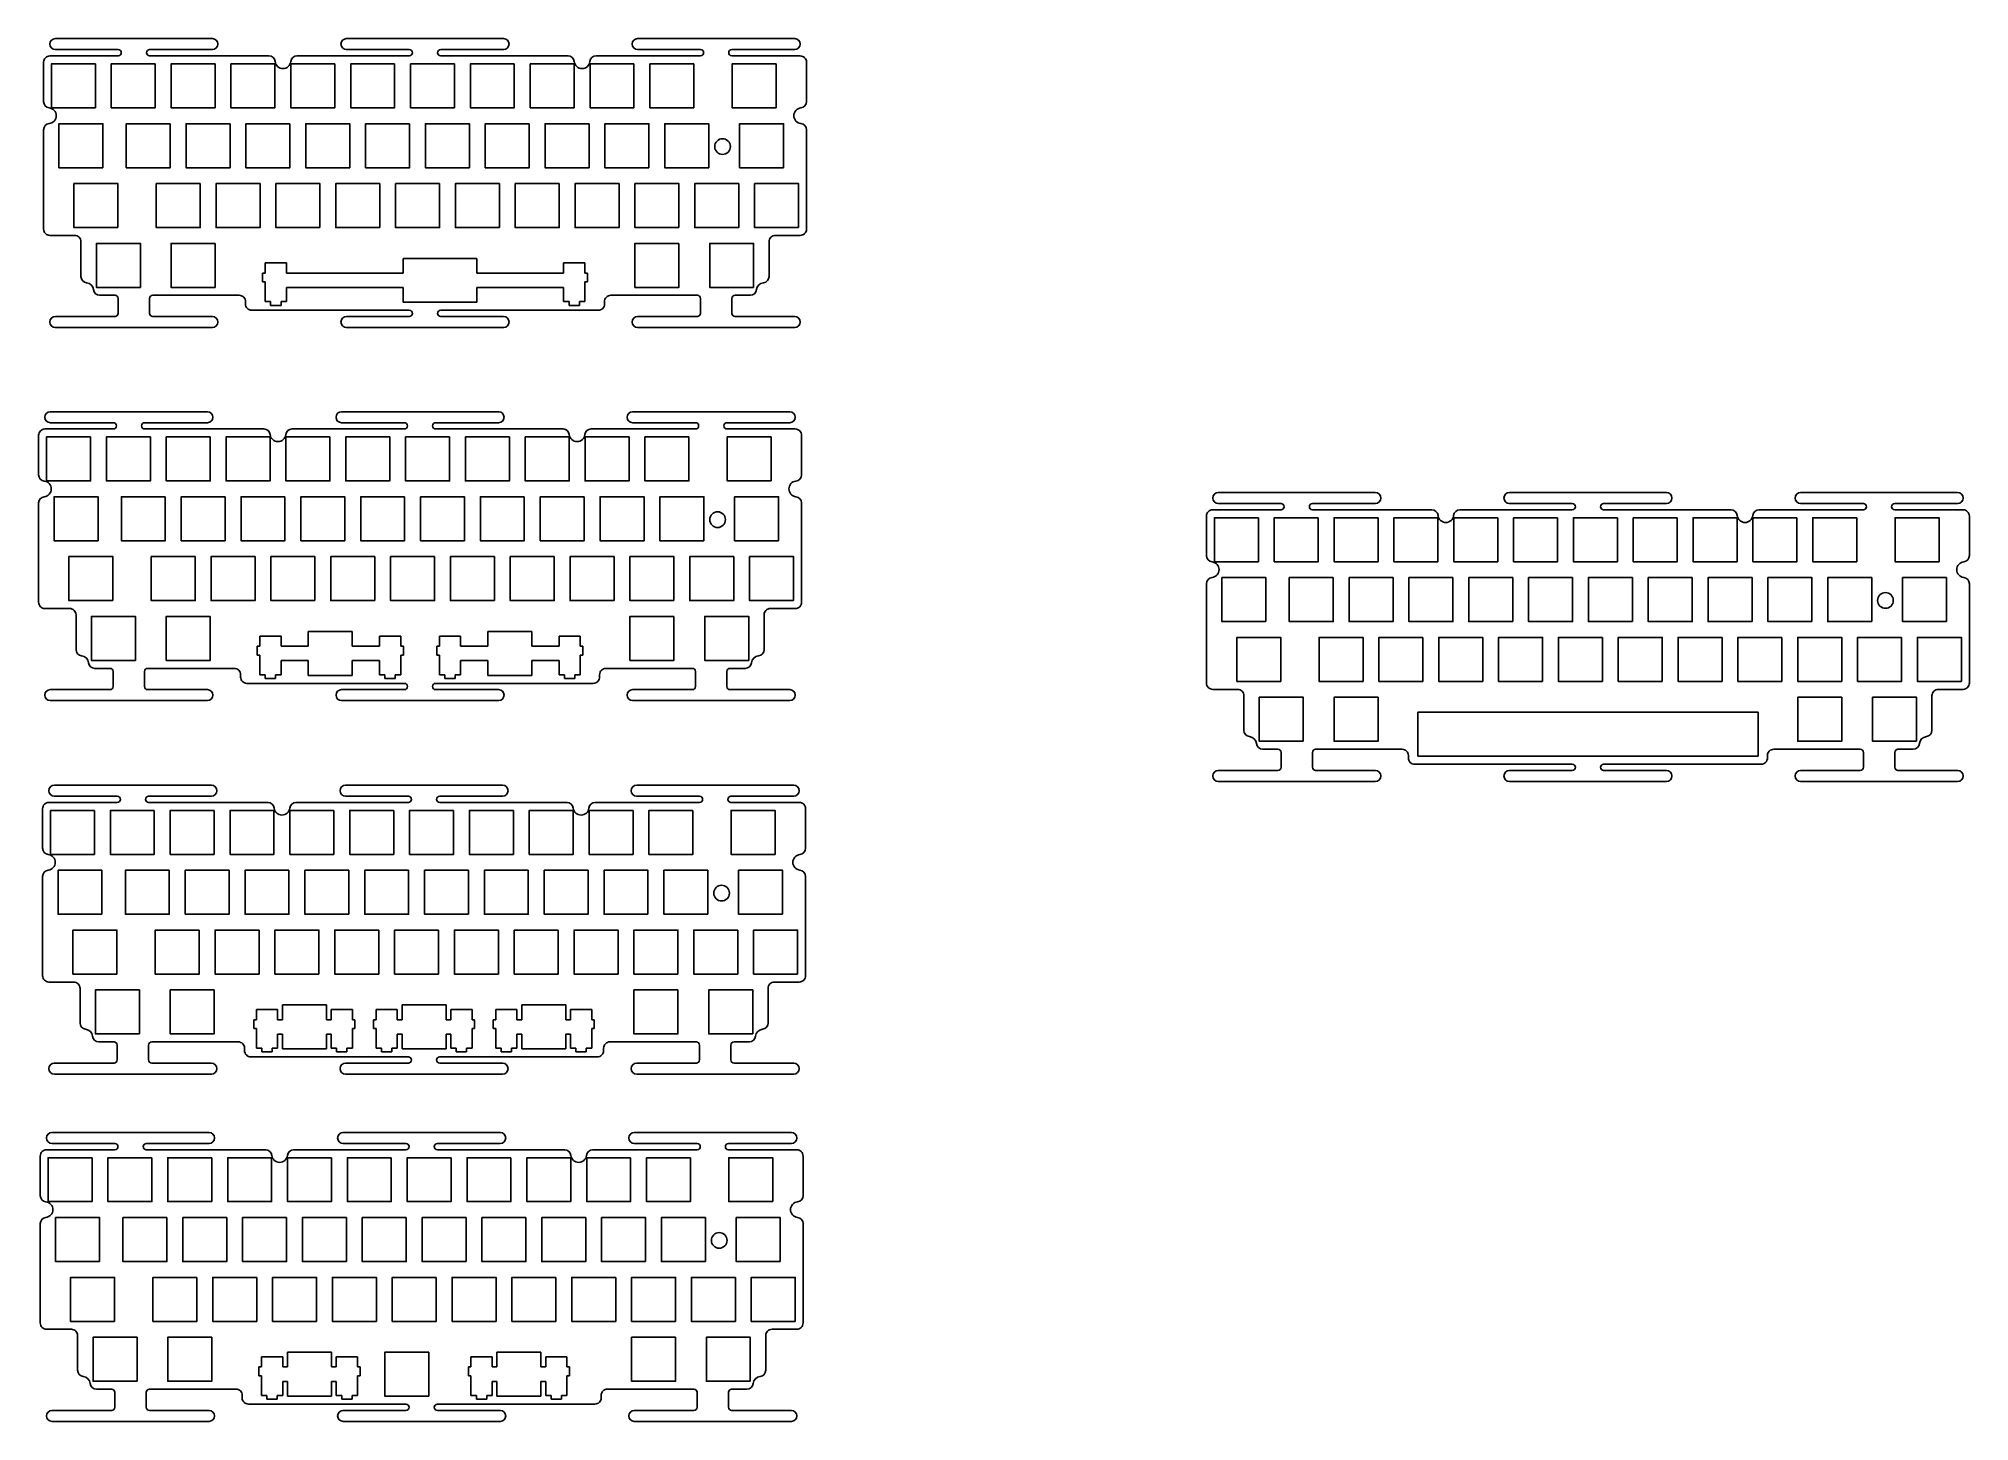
# Model space of a CAD drawing. Header units: millimetres. Extents: x -353 to 262, y -215 to 225.
import ezdxf

# ---------------------------------------------------------------- set-up
doc = ezdxf.new("R2010")
doc.units = ezdxf.units.MM
doc.header["$MEASUREMENT"] = 0

msp = doc.modelspace()

# ---------------------------------------------------------------- linework, layer by layer
at = {"color": 1}
for p, q in [((-274.17, 154), (-280.92, 154)), ((-280.92, 154), (-280.92, 150.77)), ((-274.17, 150.77), (-274.17, 154)), ((-237.05, 150.77), (-237.05, 155.47)), ((-213.52, 150.77), (-213.52, 155.47)), ((-179.17, 154), (-185.92, 154)), ((-185.92, 154), (-185.92, 150.77)), ((-179.17, 150.77), (-179.17, 154)), ((-280.92, 150.77), (-281.75, 150.77)), ((-281.75, 150.77), (-281.75, 147.97)), ((-281.75, 147.97), (-280.92, 147.97)), ((-280.92, 147.97), (-280.92, 141.7)), ((-237.05, 150.77), (-274.17, 150.77)), ((-185.92, 150.77), (-213.52, 150.77)), ((-178.35, 150.77), (-179.17, 150.77)), ((-179.17, 141.7), (-179.17, 147.97)), ((-179.17, 147.97), (-178.35, 147.97)), ((-178.35, 147.97), (-178.35, 150.77)), ((-280.92, 141.7), (-279.2, 141.7)), ((-279.2, 141.7), (-279.2, 140.5)), ((-275.9, 140.5), (-275.9, 141.7)), ((-275.9, 141.7), (-274.17, 141.7)), ((-274.17, 141.7), (-274.17, 146.17)), ((-274.17, 146.17), (-237.05, 146.17)), ((-237.05, 141.47), (-237.05, 146.17)), ((-213.52, 141.47), (-213.52, 146.17)), ((-213.52, 146.17), (-185.92, 146.17)), ((-185.92, 146.17), (-185.92, 141.7)), ((-185.92, 141.7), (-184.2, 141.7)), ((-184.2, 141.7), (-184.2, 140.5)), ((-180.9, 140.5), (-180.9, 141.7)), ((-180.9, 141.7), (-179.17, 141.7)), ((-279.2, 140.5), (-275.9, 140.5)), ((-184.2, 140.5), (-180.9, 140.5))]:
    msp.add_line(p, q, dxfattribs=at)
at = {"color": 1, "linetype": 'Continuous'}
for p, q in [((-237.05, 155.47), (-213.52, 155.47)), ((-237.05, 141.47), (-213.52, 141.47))]:
    msp.add_line(p, q, dxfattribs=at)
at = {"color": 2}
for p, q in [((-282.63, 32.01), (-283.45, 32.01)), ((-283.45, 32.01), (-283.45, 29.21)), ((-275.88, 35.24), (-282.63, 35.24)), ((-282.63, 35.24), (-282.63, 32.01)), ((-275.88, 32.01), (-275.88, 35.24)), ((-267.2, 32.01), (-275.88, 32.01)), ((-267.2, 36.71), (-253.2, 36.71)), ((-267.2, 36.71), (-267.2, 32.01)), ((-253.2, 32.01), (-253.2, 36.71)), ((-244.53, 32.01), (-253.2, 32.01)), ((-237.78, 35.24), (-244.53, 35.24)), ((-244.53, 35.24), (-244.53, 32.01)), ((-237.78, 32.01), (-237.78, 35.24)), ((-236.95, 32.01), (-237.78, 32.01)), ((-236.95, 29.21), (-236.95, 32.01)), ((-225.48, 32.01), (-226.3, 32.01)), ((-226.3, 32.01), (-226.3, 29.21)), ((-218.73, 35.24), (-225.48, 35.24)), ((-225.48, 35.24), (-225.48, 32.01)), ((-218.73, 32.01), (-218.73, 35.24)), ((-210.05, 32.01), (-218.73, 32.01)), ((-210.05, 36.71), (-196.05, 36.71)), ((-210.05, 36.71), (-210.05, 32.01)), ((-196.05, 32.01), (-196.05, 36.71)), ((-187.38, 32.01), (-196.05, 32.01)), ((-180.63, 35.24), (-187.38, 35.24)), ((-187.38, 35.24), (-187.38, 32.01)), ((-180.63, 32.01), (-180.63, 35.24)), ((-179.8, 32.01), (-180.63, 32.01)), ((-179.8, 29.21), (-179.8, 32.01)), ((-283.45, 29.21), (-282.63, 29.21)), ((-282.63, 29.21), (-282.63, 22.94)), ((-275.88, 22.94), (-275.88, 27.41)), ((-275.88, 27.41), (-267.2, 27.41)), ((-267.2, 27.41), (-267.2, 22.71)), ((-253.2, 22.71), (-253.2, 27.41)), ((-253.2, 27.41), (-244.53, 27.41)), ((-244.53, 27.41), (-244.53, 22.94)), ((-237.78, 22.94), (-237.78, 29.21)), ((-237.78, 29.21), (-236.95, 29.21)), ((-226.3, 29.21), (-225.48, 29.21)), ((-225.48, 29.21), (-225.48, 22.94)), ((-218.73, 22.94), (-218.73, 27.41)), ((-218.73, 27.41), (-210.05, 27.41)), ((-210.05, 27.41), (-210.05, 22.71)), ((-196.05, 22.71), (-196.05, 27.41)), ((-196.05, 27.41), (-187.38, 27.41)), ((-187.38, 27.41), (-187.38, 22.94)), ((-180.63, 22.94), (-180.63, 29.21)), ((-180.63, 29.21), (-179.8, 29.21)), ((-282.63, 22.94), (-280.9, 22.94)), ((-280.9, 22.94), (-280.9, 21.74)), ((-280.9, 21.74), (-277.6, 21.74)), ((-277.6, 21.74), (-277.6, 22.94)), ((-277.6, 22.94), (-275.88, 22.94)), ((-267.2, 22.71), (-253.2, 22.71)), ((-244.53, 22.94), (-242.8, 22.94)), ((-242.8, 22.94), (-242.8, 21.74)), ((-242.8, 21.74), (-239.5, 21.74)), ((-239.5, 21.74), (-239.5, 22.94)), ((-239.5, 22.94), (-237.78, 22.94)), ((-225.48, 22.94), (-223.75, 22.94)), ((-223.75, 22.94), (-223.75, 21.74)), ((-223.75, 21.74), (-220.45, 21.74)), ((-220.45, 21.74), (-220.45, 22.94)), ((-220.45, 22.94), (-218.73, 22.94)), ((-210.05, 22.71), (-196.05, 22.71)), ((-187.38, 22.94), (-185.65, 22.94)), ((-185.65, 22.94), (-185.65, 21.74)), ((-185.65, 21.74), (-182.35, 21.74)), ((-182.35, 21.74), (-182.35, 22.94)), ((-182.35, 22.94), (-180.63, 22.94))]:
    msp.add_line(p, q, dxfattribs=at)
at = {"linetype": 'Continuous'}
for p, q in [((86, 10.98), (194.39, 10.98)), ((86, 10.98), (86, -3.02)), ((194.39, 10.98), (194.39, -3.02)), ((86, -3.02), (194.39, -3.02))]:
    msp.add_line(p, q, dxfattribs=at)
at = {"color": 3}
for p, q in [((-276.98, -83.64), (-283.73, -83.64)), ((-283.73, -83.64), (-283.73, -86.87)), ((-276.98, -86.87), (-276.98, -83.64)), ((-261.46, -82.17), (-275.46, -82.17)), ((-275.46, -82.17), (-275.46, -86.87)), ((-261.46, -86.87), (-261.46, -82.17)), ((-253.18, -83.64), (-259.93, -83.64)), ((-259.93, -83.64), (-259.93, -86.87)), ((-253.18, -86.87), (-253.18, -83.64)), ((-238.88, -83.64), (-245.63, -83.64)), ((-245.63, -83.64), (-245.63, -86.87)), ((-238.88, -86.87), (-238.88, -83.64)), ((-223.36, -82.17), (-237.36, -82.17)), ((-237.36, -82.17), (-237.36, -86.87)), ((-223.36, -86.87), (-223.36, -82.17)), ((-215.08, -83.64), (-221.83, -83.64)), ((-221.83, -83.64), (-221.83, -86.87)), ((-215.08, -86.87), (-215.08, -83.64)), ((-200.78, -83.64), (-207.53, -83.64)), ((-207.53, -83.64), (-207.53, -86.87)), ((-200.78, -86.87), (-200.78, -83.64)), ((-185.26, -82.17), (-199.26, -82.17)), ((-199.26, -82.17), (-199.26, -86.87)), ((-185.26, -86.87), (-185.26, -82.17)), ((-176.98, -83.64), (-183.73, -83.64)), ((-183.73, -83.64), (-183.73, -86.87)), ((-176.98, -86.87), (-176.98, -83.64)), ((-283.73, -86.87), (-284.56, -86.87)), ((-284.56, -86.87), (-284.56, -89.67)), ((-284.56, -89.67), (-283.73, -89.67)), ((-283.73, -89.67), (-283.73, -95.94)), ((-275.46, -86.87), (-276.98, -86.87)), ((-276.98, -95.94), (-276.98, -91.47)), ((-276.98, -91.47), (-275.46, -91.47)), ((-275.46, -91.47), (-275.46, -96.17)), ((-259.93, -86.87), (-261.46, -86.87)), ((-261.46, -91.47), (-259.93, -91.47)), ((-261.46, -96.17), (-261.46, -91.47)), ((-259.93, -91.47), (-259.93, -95.94)), ((-252.36, -86.87), (-253.18, -86.87)), ((-253.18, -95.94), (-253.18, -89.67)), ((-253.18, -89.67), (-252.36, -89.67)), ((-252.36, -89.67), (-252.36, -86.87)), ((-245.63, -86.87), (-246.46, -86.87)), ((-246.46, -86.87), (-246.46, -89.67)), ((-246.46, -89.67), (-245.63, -89.67)), ((-245.63, -89.67), (-245.63, -95.94)), ((-237.36, -86.87), (-238.88, -86.87)), ((-238.88, -95.94), (-238.88, -91.47)), ((-238.88, -91.47), (-237.36, -91.47)), ((-237.36, -91.47), (-237.36, -96.17)), ((-221.83, -86.87), (-223.36, -86.87)), ((-223.36, -91.47), (-221.83, -91.47)), ((-223.36, -96.17), (-223.36, -91.47)), ((-221.83, -91.47), (-221.83, -95.94)), ((-214.26, -86.87), (-215.08, -86.87)), ((-215.08, -95.94), (-215.08, -89.67)), ((-215.08, -89.67), (-214.26, -89.67)), ((-214.26, -89.67), (-214.26, -86.87)), ((-207.53, -86.87), (-208.36, -86.87)), ((-208.36, -86.87), (-208.36, -89.67)), ((-208.36, -89.67), (-207.53, -89.67)), ((-207.53, -89.67), (-207.53, -95.94)), ((-199.26, -86.87), (-200.78, -86.87)), ((-200.78, -95.94), (-200.78, -91.47)), ((-200.78, -91.47), (-199.26, -91.47)), ((-199.26, -91.47), (-199.26, -96.17)), ((-183.73, -86.87), (-185.26, -86.87)), ((-185.26, -91.47), (-183.73, -91.47)), ((-185.26, -96.17), (-185.26, -91.47)), ((-183.73, -91.47), (-183.73, -95.94)), ((-176.16, -86.87), (-176.98, -86.87)), ((-176.98, -95.94), (-176.98, -89.67)), ((-176.98, -89.67), (-176.16, -89.67)), ((-176.16, -89.67), (-176.16, -86.87)), ((-283.73, -95.94), (-282.01, -95.94)), ((-282.01, -95.94), (-282.01, -97.14)), ((-282.01, -97.14), (-278.71, -97.14)), ((-278.71, -97.14), (-278.71, -95.94)), ((-278.71, -95.94), (-276.98, -95.94)), ((-275.46, -96.17), (-261.46, -96.17)), ((-259.93, -95.94), (-258.21, -95.94)), ((-258.21, -95.94), (-258.21, -97.14)), ((-258.21, -97.14), (-254.91, -97.14)), ((-254.91, -97.14), (-254.91, -95.94)), ((-254.91, -95.94), (-253.18, -95.94)), ((-245.63, -95.94), (-243.91, -95.94)), ((-243.91, -95.94), (-243.91, -97.14)), ((-243.91, -97.14), (-240.61, -97.14)), ((-240.61, -97.14), (-240.61, -95.94)), ((-240.61, -95.94), (-238.88, -95.94)), ((-237.36, -96.17), (-223.36, -96.17)), ((-221.83, -95.94), (-220.11, -95.94)), ((-220.11, -95.94), (-220.11, -97.14)), ((-220.11, -97.14), (-216.81, -97.14)), ((-216.81, -97.14), (-216.81, -95.94)), ((-216.81, -95.94), (-215.08, -95.94)), ((-207.53, -95.94), (-205.81, -95.94)), ((-205.81, -95.94), (-205.81, -97.14)), ((-205.81, -97.14), (-202.51, -97.14)), ((-202.51, -97.14), (-202.51, -95.94)), ((-202.51, -95.94), (-200.78, -95.94)), ((-199.26, -96.17), (-185.26, -96.17)), ((-183.73, -95.94), (-182.01, -95.94)), ((-182.01, -95.94), (-182.01, -97.14)), ((-182.01, -97.14), (-178.71, -97.14)), ((-178.71, -97.14), (-178.71, -95.94)), ((-178.71, -95.94), (-176.98, -95.94))]:
    msp.add_line(p, q, dxfattribs=at)
at = {"color": 5}
for p, q in [((-275.35, -194.17), (-282.1, -194.17)), ((-282.1, -194.17), (-282.1, -197.4)), ((-275.35, -197.4), (-275.35, -194.17)), ((-259.83, -192.7), (-273.83, -192.7)), ((-273.83, -192.7), (-273.83, -197.4)), ((-259.83, -197.4), (-259.83, -192.7)), ((-251.55, -194.17), (-258.3, -194.17)), ((-258.3, -194.17), (-258.3, -197.4)), ((-251.55, -197.4), (-251.55, -194.17)), ((-208.68, -194.17), (-215.43, -194.17)), ((-215.43, -194.17), (-215.43, -197.4)), ((-208.68, -197.4), (-208.68, -194.17)), ((-193.15, -192.7), (-207.15, -192.7)), ((-207.15, -192.7), (-207.15, -197.4)), ((-193.15, -197.4), (-193.15, -192.7)), ((-184.88, -194.17), (-191.63, -194.17)), ((-191.63, -194.17), (-191.63, -197.4)), ((-184.88, -197.4), (-184.88, -194.17)), ((-282.1, -197.4), (-282.93, -197.4)), ((-282.93, -197.4), (-282.93, -200.2)), ((-282.93, -200.2), (-282.1, -200.2)), ((-282.1, -200.2), (-282.1, -206.47)), ((-273.83, -197.4), (-275.35, -197.4)), ((-275.35, -206.47), (-275.35, -202)), ((-275.35, -202), (-273.83, -202)), ((-273.83, -202), (-273.83, -206.7)), ((-258.3, -197.4), (-259.83, -197.4)), ((-259.83, -202), (-258.3, -202)), ((-259.83, -206.7), (-259.83, -202)), ((-258.3, -202), (-258.3, -206.47)), ((-250.73, -197.4), (-251.55, -197.4)), ((-251.55, -206.47), (-251.55, -200.2)), ((-251.55, -200.2), (-250.73, -200.2)), ((-250.73, -200.2), (-250.73, -197.4)), ((-215.43, -197.4), (-216.25, -197.4)), ((-216.25, -197.4), (-216.25, -200.2)), ((-216.25, -200.2), (-215.43, -200.2)), ((-215.43, -200.2), (-215.43, -206.47)), ((-207.15, -197.4), (-208.68, -197.4)), ((-208.68, -206.47), (-208.68, -202)), ((-208.68, -202), (-207.15, -202)), ((-207.15, -202), (-207.15, -206.7)), ((-191.63, -197.4), (-193.15, -197.4)), ((-193.15, -202), (-191.63, -202)), ((-193.15, -206.7), (-193.15, -202)), ((-191.63, -202), (-191.63, -206.47)), ((-184.05, -197.4), (-184.88, -197.4)), ((-184.88, -206.47), (-184.88, -200.2)), ((-184.88, -200.2), (-184.05, -200.2)), ((-184.05, -200.2), (-184.05, -197.4)), ((-282.1, -206.47), (-280.38, -206.47)), ((-280.38, -206.47), (-280.38, -207.67)), ((-280.38, -207.67), (-277.08, -207.67)), ((-277.08, -207.67), (-277.08, -206.47)), ((-277.08, -206.47), (-275.35, -206.47)), ((-273.83, -206.7), (-259.83, -206.7)), ((-258.3, -206.47), (-256.58, -206.47)), ((-256.58, -206.47), (-256.58, -207.67)), ((-256.58, -207.67), (-253.28, -207.67)), ((-253.28, -207.67), (-253.28, -206.47)), ((-253.28, -206.47), (-251.55, -206.47)), ((-215.43, -206.47), (-213.7, -206.47)), ((-213.7, -206.47), (-213.7, -207.67)), ((-213.7, -207.67), (-210.41, -207.67)), ((-210.41, -207.67), (-210.41, -206.47)), ((-210.41, -206.47), (-208.68, -206.47)), ((-207.15, -206.7), (-193.15, -206.7)), ((-191.63, -206.47), (-189.9, -206.47)), ((-189.9, -206.47), (-189.9, -207.67)), ((-189.9, -207.67), (-186.6, -207.67)), ((-186.6, -207.67), (-186.6, -206.47)), ((-186.6, -206.47), (-184.88, -206.47))]:
    msp.add_line(p, q, dxfattribs=at)
for points in [[(-270.82, 219.91, 0.38358), (-272.8, 218.12, -0.899509), (-277.78, 218.12, 0.38358), (-279.77, 219.91), (-317.74, 219.91, -1), (-317.74, 221.91), (-297.74, 221.91, 1), (-297.74, 225.41), (-347.74, 225.41, 1), (-347.74, 221.91), (-327.74, 221.91, -1), (-327.74, 219.91), (-349.49, 219.91, 0.414214), (-351.49, 217.91), (-351.49, 205.33, 0.383568), (-349.7, 203.34, -0.899469), (-349.7, 198.37, 0.383568), (-351.49, 196.38), (-351.49, 164.76, 0.414214), (-349.49, 162.76), (-341.58, 162.76, -0.414214), (-339.58, 160.76), (-339.58, 149.71, 0.383568), (-337.8, 147.72, -0.353538), (-335.57, 145.5, 0.383568), (-333.58, 143.71), (-328.74, 143.71, -0.414214), (-327.74, 142.71), (-327.74, 137.94, -0.414214), (-328.74, 136.94), (-347.74, 136.94, 1), (-347.74, 133.44), (-297.74, 133.44, 1), (-297.74, 136.94), (-316.74, 136.94, -0.414214), (-317.74, 137.94), (-317.74, 142.71, -0.414214), (-316.74, 143.71), (-289.2, 143.71, -0.414214), (-287.2, 141.71), (-287.2, 140.94, 0.414214), (-285.2, 138.94), (-235.05, 138.94, -1), (-235.05, 136.94), (-255.05, 136.94, 1), (-255.05, 133.44), (-205.05, 133.44, 1), (-205.05, 136.94), (-225.05, 136.94, -1), (-225.05, 138.94), (-174.9, 138.94, 0.414214), (-172.9, 140.94), (-172.9, 141.71, -0.414214), (-170.9, 143.71), (-143.35, 143.71, -0.414214), (-142.35, 142.71), (-142.35, 137.94, -0.414214), (-143.35, 136.94), (-162.35, 136.94, 1), (-162.35, 133.44), (-112.35, 133.44, 1), (-112.35, 136.94), (-131.35, 136.94, -0.414214), (-132.35, 137.94), (-132.35, 142.71, -0.414214), (-131.35, 143.71), (-126.51, 143.71, 0.383568), (-124.52, 145.5, -0.353538), (-122.3, 147.72, 0.383568), (-120.51, 149.71), (-120.51, 160.76, -0.414214), (-118.51, 162.76), (-110.6, 162.76, 0.414214), (-108.6, 164.76), (-108.6, 196.38, 0.383568), (-110.39, 198.37, -0.899469), (-110.39, 203.34, 0.383568), (-108.6, 205.33), (-108.6, 217.91, 0.414214), (-110.6, 219.91), (-132.35, 219.91, -1), (-132.35, 221.91), (-112.35, 221.91, 1), (-112.35, 225.41), (-162.35, 225.41, 1), (-162.35, 221.91), (-142.35, 221.91, -1), (-142.35, 219.91), (-175.57, 219.91, 0.38358), (-177.55, 218.12, -0.899509), (-182.53, 218.12, 0.38358), (-184.52, 219.91), (-225.05, 219.91, -1), (-225.05, 221.91), (-205.05, 221.91, 1), (-205.05, 225.41), (-255.05, 225.41, 1), (-255.05, 221.91), (-235.05, 221.91, -1), (-235.05, 219.91)], [(-272.39, 101.15, 0.38358), (-274.38, 99.36, -0.899509), (-279.36, 99.36, 0.38358), (-281.34, 101.15), (-319.32, 101.15, -1), (-319.32, 103.15), (-299.32, 103.15, 1), (-299.32, 106.65), (-349.32, 106.65, 1), (-349.32, 103.15), (-329.32, 103.15, -1), (-329.32, 101.15), (-351.07, 101.15, 0.414214), (-353.07, 99.15), (-353.07, 86.57, 0.383568), (-351.28, 84.58, -0.899469), (-351.28, 79.61, 0.383568), (-353.07, 77.62), (-353.07, 46, 0.414214), (-351.07, 44), (-343.16, 44, -0.414214), (-341.16, 42), (-341.16, 30.95, 0.383568), (-339.37, 28.96, -0.353538), (-337.15, 26.74, 0.383568), (-335.16, 24.95), (-330.32, 24.95, -0.414214), (-329.32, 23.95), (-329.32, 19.19, -0.414214), (-330.32, 18.19), (-349.32, 18.19, 1), (-349.32, 14.69), (-299.32, 14.69, 1), (-299.32, 18.19), (-318.32, 18.19, -0.414214), (-319.32, 19.19), (-319.32, 23.95, -0.414214), (-318.32, 24.95), (-290.78, 24.95, -0.414214), (-288.78, 22.95), (-288.78, 22.19, 0.414214), (-286.78, 20.19), (-236.63, 20.19, -1), (-236.63, 18.19), (-256.63, 18.19, 1), (-256.63, 14.69), (-206.63, 14.69, 1), (-206.63, 18.19), (-226.63, 18.19, -1), (-226.63, 20.19), (-176.48, 20.19, 0.414214), (-174.48, 22.19), (-174.48, 22.95, -0.414214), (-172.48, 24.95), (-144.93, 24.95, -0.414214), (-143.93, 23.95), (-143.93, 19.19, -0.414214), (-144.93, 18.19), (-163.93, 18.19, 1), (-163.93, 14.69), (-113.93, 14.69, 1), (-113.93, 18.19), (-132.93, 18.19, -0.414214), (-133.93, 19.19), (-133.93, 23.95, -0.414214), (-132.93, 24.95), (-128.09, 24.95, 0.383568), (-126.1, 26.74, -0.353538), (-123.88, 28.96, 0.383568), (-122.09, 30.95), (-122.09, 42, -0.414214), (-120.09, 44), (-112.18, 44, 0.414214), (-110.18, 46), (-110.18, 77.62, 0.383568), (-111.97, 79.61, -0.899469), (-111.97, 84.58, 0.383568), (-110.18, 86.57), (-110.18, 99.15, 0.414214), (-112.18, 101.15), (-133.93, 101.15, -1), (-133.93, 103.15), (-113.93, 103.15, 1), (-113.93, 106.65), (-163.93, 106.65, 1), (-163.93, 103.15), (-143.93, 103.15, -1), (-143.93, 101.15), (-177.14, 101.15, 0.38358), (-179.13, 99.36, -0.899509), (-184.11, 99.36, 0.38358), (-186.09, 101.15), (-226.63, 101.15, -1), (-226.63, 103.15), (-206.63, 103.15, 1), (-206.63, 106.65), (-256.63, 106.65, 1), (-256.63, 103.15), (-236.63, 103.15, -1), (-236.63, 101.15)], [(99.43, 75.42, 0.38358), (97.44, 73.63, -0.899509), (92.47, 73.63, 0.38358), (90.48, 75.42), (52.5, 75.42, -1), (52.5, 77.42), (72.5, 77.42, 1), (72.5, 80.92), (22.5, 80.92, 1), (22.5, 77.42), (42.5, 77.42, -1), (42.5, 75.42), (20.75, 75.42, 0.414214), (18.75, 73.42), (18.75, 60.85, 0.383568), (20.54, 58.86, -0.899469), (20.54, 53.89, 0.383568), (18.75, 51.9), (18.75, 20.27, 0.414214), (20.75, 18.27), (28.66, 18.27, -0.414214), (30.66, 16.27), (30.66, 5.22, 0.383568), (32.45, 3.23, -0.353538), (34.67, 1.01, 0.383568), (36.66, -0.78), (41.5, -0.78, -0.414214), (42.5, -1.78), (42.5, -6.54, -0.414214), (41.5, -7.54), (22.5, -7.54, 1), (22.5, -11.04), (72.5, -11.04, 1), (72.5, -7.54), (53.5, -7.54, -0.414214), (52.5, -6.54), (52.5, -1.78, -0.414214), (53.5, -0.78), (81.05, -0.78, -0.414214), (83.05, -2.78), (83.05, -3.54, 0.414214), (85.05, -5.54), (135.2, -5.54, -1), (135.2, -7.54), (115.2, -7.54, 1), (115.2, -11.04), (165.2, -11.04, 1), (165.2, -7.54), (145.2, -7.54, -1), (145.2, -5.54), (195.35, -5.54, 0.414214), (197.35, -3.54), (197.35, -2.78, -0.414214), (199.35, -0.78), (226.89, -0.78, -0.414214), (227.89, -1.78), (227.89, -6.54, -0.414214), (226.89, -7.54), (207.89, -7.54, 1), (207.89, -11.04), (257.89, -11.04, 1), (257.89, -7.54), (238.89, -7.54, -0.414214), (237.89, -6.54), (237.89, -1.78, -0.414214), (238.89, -0.78), (243.73, -0.78, 0.383568), (245.72, 1.01, -0.353538), (247.94, 3.23, 0.383568), (249.73, 5.22), (249.73, 16.27, -0.414214), (251.73, 18.27), (259.64, 18.27, 0.414214), (261.64, 20.27), (261.64, 51.9, 0.383568), (259.85, 53.89, -0.899469), (259.85, 58.86, 0.383568), (261.64, 60.85), (261.64, 73.42, 0.414214), (259.64, 75.42), (237.89, 75.42, -1), (237.89, 77.42), (257.89, 77.42, 1), (257.89, 80.92), (207.89, 80.92, 1), (207.89, 77.42), (227.89, 77.42, -1), (227.89, 75.42), (194.68, 75.42, 0.38358), (192.69, 73.63, -0.899509), (187.72, 73.63, 0.38358), (185.73, 75.42), (145.2, 75.42, -1), (145.2, 77.42), (165.2, 77.42, 1), (165.2, 80.92), (115.2, 80.92, 1), (115.2, 77.42), (135.2, 77.42, -1), (135.2, 75.42)], [(-271.13, -17.73, 0.38358), (-273.11, -19.52, -0.899509), (-278.09, -19.52, 0.38358), (-280.08, -17.73), (-318.05, -17.73, -1), (-318.05, -15.73), (-298.05, -15.73, 1), (-298.05, -12.23), (-348.05, -12.23, 1), (-348.05, -15.73), (-328.05, -15.73, -1), (-328.05, -17.73), (-349.8, -17.73, 0.414214), (-351.8, -19.73), (-351.8, -32.31, 0.383568), (-350.01, -34.29, -0.899469), (-350.01, -39.27, 0.383568), (-351.8, -41.25), (-351.8, -72.88, 0.414214), (-349.8, -74.88), (-341.89, -74.88, -0.414214), (-339.89, -76.88), (-339.89, -87.93, 0.383568), (-338.11, -89.92, -0.353538), (-335.88, -92.14, 0.383568), (-333.89, -93.93), (-329.05, -93.93, -0.414214), (-328.05, -94.93), (-328.05, -99.69, -0.414214), (-329.05, -100.69), (-348.05, -100.69, 1), (-348.05, -104.19), (-298.05, -104.19, 1), (-298.05, -100.69), (-317.05, -100.69, -0.414214), (-318.05, -99.69), (-318.05, -94.93, -0.414214), (-317.05, -93.93), (-289.51, -93.93, -0.414214), (-287.51, -95.93), (-287.51, -96.69, 0.414214), (-285.51, -98.69), (-235.36, -98.69, -1), (-235.36, -100.69), (-255.36, -100.69, 1), (-255.36, -104.19), (-205.36, -104.19, 1), (-205.36, -100.69), (-225.36, -100.69, -1), (-225.36, -98.69), (-175.21, -98.69, 0.414214), (-173.21, -96.69), (-173.21, -95.93, -0.414214), (-171.21, -93.93), (-143.66, -93.93, -0.414214), (-142.66, -94.93), (-142.66, -99.69, -0.414214), (-143.66, -100.69), (-162.66, -100.69, 1), (-162.66, -104.19), (-112.66, -104.19, 1), (-112.66, -100.69), (-131.66, -100.69, -0.414214), (-132.66, -99.69), (-132.66, -94.93, -0.414214), (-131.66, -93.93), (-126.82, -93.93, 0.383568), (-124.83, -92.14, -0.353538), (-122.61, -89.92, 0.383568), (-120.82, -87.93), (-120.82, -76.88, -0.414214), (-118.82, -74.88), (-110.91, -74.88, 0.414214), (-108.91, -72.88), (-108.91, -41.25, 0.383568), (-110.7, -39.27, -0.899469), (-110.7, -34.29, 0.383568), (-108.91, -32.31), (-108.91, -19.73, 0.414214), (-110.91, -17.73), (-132.66, -17.73, -1), (-132.66, -15.73), (-112.66, -15.73, 1), (-112.66, -12.23), (-162.66, -12.23, 1), (-162.66, -15.73), (-142.66, -15.73, -1), (-142.66, -17.73), (-175.88, -17.73, 0.38358), (-177.86, -19.52, -0.899509), (-182.84, -19.52, 0.38358), (-184.83, -17.73), (-225.36, -17.73, -1), (-225.36, -15.73), (-205.36, -15.73, 1), (-205.36, -12.23), (-255.36, -12.23, 1), (-255.36, -15.73), (-235.36, -15.73, -1), (-235.36, -17.73)], [(-271.88, -128.26, 0.38358), (-273.87, -130.05, -0.899509), (-278.84, -130.05, 0.38358), (-280.83, -128.26), (-318.8, -128.26, -1), (-318.8, -126.26), (-298.8, -126.26, 1), (-298.8, -122.76), (-348.8, -122.76, 1), (-348.8, -126.26), (-328.8, -126.26, -1), (-328.8, -128.26), (-350.55, -128.26, 0.414214), (-352.55, -130.26), (-352.55, -142.84, 0.383568), (-350.76, -144.83, -0.899469), (-350.76, -149.8, 0.383568), (-352.55, -151.79), (-352.55, -183.41, 0.414214), (-350.55, -185.41), (-342.65, -185.41, -0.414214), (-340.65, -187.41), (-340.65, -198.46, 0.383568), (-338.86, -200.45, -0.353538), (-336.64, -202.68, 0.383568), (-334.65, -204.46), (-329.8, -204.46, -0.414214), (-328.8, -205.46), (-328.8, -210.23, -0.414214), (-329.8, -211.23), (-348.8, -211.23, 1), (-348.8, -214.73), (-298.8, -214.73, 1), (-298.8, -211.23), (-317.8, -211.23, -0.414214), (-318.8, -210.23), (-318.8, -205.46, -0.414214), (-317.8, -204.46), (-290.26, -204.46, -0.414214), (-288.26, -206.46), (-288.26, -207.23, 0.414214), (-286.26, -209.23), (-236.11, -209.23, -1), (-236.11, -211.23), (-256.11, -211.23, 1), (-256.11, -214.73), (-206.11, -214.73, 1), (-206.11, -211.23), (-226.11, -211.23, -1), (-226.11, -209.23), (-175.96, -209.23, 0.414214), (-173.96, -207.23), (-173.96, -206.46, -0.414214), (-171.96, -204.46), (-144.42, -204.46, -0.414214), (-143.42, -205.46), (-143.42, -210.23, -0.414214), (-144.42, -211.23), (-163.42, -211.23, 1), (-163.42, -214.73), (-113.42, -214.73, 1), (-113.42, -211.23), (-132.42, -211.23, -0.414214), (-133.42, -210.23), (-133.42, -205.46, -0.414214), (-132.42, -204.46), (-127.57, -204.46, 0.383568), (-125.58, -202.68, -0.353538), (-123.36, -200.45, 0.383568), (-121.57, -198.46), (-121.57, -187.41, -0.414214), (-119.57, -185.41), (-111.67, -185.41, 0.414214), (-109.67, -183.41), (-109.67, -151.79, 0.383568), (-111.45, -149.8, -0.899469), (-111.45, -144.83, 0.383568), (-109.67, -142.84), (-109.67, -130.26, 0.414214), (-111.67, -128.26), (-133.42, -128.26, -1), (-133.42, -126.26), (-113.42, -126.26, 1), (-113.42, -122.76), (-163.42, -122.76, 1), (-163.42, -126.26), (-143.42, -126.26, -1), (-143.42, -128.26), (-176.63, -128.26, 0.38358), (-178.62, -130.05, -0.899509), (-183.59, -130.05, 0.38358), (-185.58, -128.26), (-226.11, -128.26, -1), (-226.11, -126.26), (-206.11, -126.26, 1), (-206.11, -122.76), (-256.11, -122.76, 1), (-256.11, -126.26), (-236.11, -126.26, -1), (-236.11, -128.26)]]:
    msp.add_lwpolyline(points, format="xyb", close=True)
for points in [[(-334.97, 217.38), (-334.97, 203.38), (-348.97, 203.38), (-348.97, 217.38)], [(-315.92, 217.38), (-315.92, 203.38), (-329.92, 203.38), (-329.92, 217.38)], [(-296.87, 217.38), (-296.87, 203.38), (-310.87, 203.38), (-310.87, 217.38)], [(-277.82, 217.38), (-277.82, 203.38), (-291.82, 203.38), (-291.82, 217.38)], [(-258.77, 217.38), (-258.77, 203.38), (-272.77, 203.38), (-272.77, 217.38)], [(-239.72, 217.38), (-239.72, 203.38), (-253.72, 203.38), (-253.72, 217.38)], [(-220.67, 217.38), (-220.67, 203.38), (-234.67, 203.38), (-234.67, 217.38)], [(-201.62, 217.38), (-201.62, 203.38), (-215.62, 203.38), (-215.62, 217.38)], [(-182.57, 217.38), (-182.57, 203.38), (-196.57, 203.38), (-196.57, 217.38)], [(-163.52, 217.38), (-163.52, 203.38), (-177.52, 203.38), (-177.52, 217.38)], [(-144.47, 217.38), (-144.47, 203.38), (-158.47, 203.38), (-158.47, 217.38)], [(-118.27, 203.38), (-132.27, 203.38), (-132.27, 217.38), (-118.27, 217.38)], [(-332.58, 184.33), (-346.58, 184.33), (-346.58, 198.33), (-332.58, 198.33)], [(-311.15, 198.33), (-311.15, 184.33), (-325.15, 184.33), (-325.15, 198.33)], [(-292.1, 198.33), (-292.1, 184.33), (-306.1, 184.33), (-306.1, 198.33)], [(-273.05, 198.33), (-273.05, 184.33), (-287.05, 184.33), (-287.05, 198.33)], [(-254, 184.33), (-268, 184.33), (-268, 198.33), (-254, 198.33)], [(-234.95, 198.33), (-234.95, 184.33), (-248.95, 184.33), (-248.95, 198.33)], [(-215.9, 184.33), (-229.9, 184.33), (-229.9, 198.33), (-215.9, 198.33)], [(-196.85, 198.33), (-196.85, 184.33), (-210.85, 184.33), (-210.85, 198.33)], [(-177.8, 198.33), (-177.8, 184.33), (-191.8, 184.33), (-191.8, 198.33)], [(-158.75, 184.33), (-172.75, 184.33), (-172.75, 198.33), (-158.75, 198.33)], [(-139.7, 184.33), (-153.7, 184.33), (-153.7, 198.33), (-139.7, 198.33)], [(-115.89, 184.33), (-129.89, 184.33), (-129.89, 198.33), (-115.89, 198.33)], [(-327.82, 165.28), (-341.82, 165.28), (-341.82, 179.28), (-327.82, 179.28)], [(-301.63, 179.28), (-301.63, 165.28), (-315.63, 165.28), (-315.63, 179.28)], [(-282.58, 179.28), (-282.58, 165.28), (-296.58, 165.28), (-296.58, 179.28)], [(-263.53, 165.28), (-277.53, 165.28), (-277.53, 179.28), (-263.53, 179.28)], [(-244.48, 165.28), (-258.48, 165.28), (-258.48, 179.28), (-244.48, 179.28)], [(-225.43, 179.28), (-225.43, 165.28), (-239.43, 165.28), (-239.43, 179.28)], [(-206.38, 165.28), (-220.38, 165.28), (-220.38, 179.28), (-206.38, 179.28)], [(-187.33, 179.28), (-187.33, 165.28), (-201.33, 165.28), (-201.33, 179.28)], [(-168.28, 179.28), (-168.28, 165.28), (-182.28, 165.28), (-182.28, 179.28)], [(-149.23, 165.28), (-163.23, 165.28), (-163.23, 179.28), (-149.23, 179.28)], [(-130.18, 179.28), (-130.18, 165.28), (-144.18, 165.28), (-144.18, 179.28)], [(-111.13, 165.28), (-125.13, 165.28), (-125.13, 179.28), (-111.13, 179.28)], [(-320.68, 146.23), (-334.68, 146.23), (-334.68, 160.23), (-320.68, 160.23)], [(-296.87, 160.23), (-296.87, 146.23), (-310.87, 146.23), (-310.87, 160.23)], [(-149.23, 160.23), (-149.23, 146.23), (-163.23, 146.23), (-163.23, 160.23)], [(-125.42, 146.23), (-139.42, 146.23), (-139.42, 160.23), (-125.42, 160.23)], [(-336.54, 98.62), (-336.54, 84.62), (-350.54, 84.62), (-350.54, 98.62)], [(-317.49, 98.62), (-317.49, 84.62), (-331.49, 84.62), (-331.49, 98.62)], [(-298.44, 98.62), (-298.44, 84.62), (-312.44, 84.62), (-312.44, 98.62)], [(-279.39, 98.62), (-279.39, 84.62), (-293.39, 84.62), (-293.39, 98.62)], [(-260.34, 98.62), (-260.34, 84.62), (-274.34, 84.62), (-274.34, 98.62)], [(-241.29, 98.62), (-241.29, 84.62), (-255.29, 84.62), (-255.29, 98.62)], [(-222.24, 98.62), (-222.24, 84.62), (-236.24, 84.62), (-236.24, 98.62)], [(-203.19, 98.62), (-203.19, 84.62), (-217.19, 84.62), (-217.19, 98.62)], [(-184.14, 98.62), (-184.14, 84.62), (-198.14, 84.62), (-198.14, 98.62)], [(-165.09, 98.62), (-165.09, 84.62), (-179.09, 84.62), (-179.09, 98.62)], [(-146.04, 98.62), (-146.04, 84.62), (-160.04, 84.62), (-160.04, 98.62)], [(-119.85, 84.62), (-133.85, 84.62), (-133.85, 98.62), (-119.85, 98.62)], [(-334.16, 65.57), (-348.16, 65.57), (-348.16, 79.57), (-334.16, 79.57)], [(-312.73, 79.57), (-312.73, 65.57), (-326.73, 65.57), (-326.73, 79.57)], [(-293.68, 79.57), (-293.68, 65.57), (-307.68, 65.57), (-307.68, 79.57)], [(-274.63, 79.57), (-274.63, 65.57), (-288.63, 65.57), (-288.63, 79.57)], [(-255.58, 65.57), (-269.58, 65.57), (-269.58, 79.57), (-255.58, 79.57)], [(-236.53, 79.57), (-236.53, 65.57), (-250.53, 65.57), (-250.53, 79.57)], [(-217.48, 65.57), (-231.48, 65.57), (-231.48, 79.57), (-217.48, 79.57)], [(-198.43, 79.57), (-198.43, 65.57), (-212.43, 65.57), (-212.43, 79.57)], [(-179.38, 79.57), (-179.38, 65.57), (-193.38, 65.57), (-193.38, 79.57)], [(-160.33, 65.57), (-174.33, 65.57), (-174.33, 79.57), (-160.33, 79.57)], [(-141.28, 65.57), (-155.28, 65.57), (-155.28, 79.57), (-141.28, 79.57)], [(-117.47, 65.57), (-131.47, 65.57), (-131.47, 79.57), (-117.47, 79.57)], [(35.28, 72.9), (35.28, 58.9), (21.28, 58.9), (21.28, 72.9)], [(54.33, 72.9), (54.33, 58.9), (40.33, 58.9), (40.33, 72.9)], [(73.38, 72.9), (73.38, 58.9), (59.38, 58.9), (59.38, 72.9)], [(92.43, 72.9), (92.43, 58.9), (78.43, 58.9), (78.43, 72.9)], [(111.48, 72.9), (111.48, 58.9), (97.48, 58.9), (97.48, 72.9)], [(130.53, 72.9), (130.53, 58.9), (116.53, 58.9), (116.53, 72.9)], [(149.58, 72.9), (149.58, 58.9), (135.58, 58.9), (135.58, 72.9)], [(168.63, 72.9), (168.63, 58.9), (154.63, 58.9), (154.63, 72.9)], [(187.68, 72.9), (187.68, 58.9), (173.68, 58.9), (173.68, 72.9)], [(206.73, 72.9), (206.73, 58.9), (192.73, 58.9), (192.73, 72.9)], [(225.78, 72.9), (225.78, 58.9), (211.78, 58.9), (211.78, 72.9)], [(251.97, 58.9), (237.97, 58.9), (237.97, 72.9), (251.97, 72.9)], [(-329.4, 46.52), (-343.4, 46.52), (-343.4, 60.52), (-329.4, 60.52)], [(-303.21, 60.52), (-303.21, 46.52), (-317.21, 46.52), (-317.21, 60.52)], [(-284.16, 60.52), (-284.16, 46.52), (-298.16, 46.52), (-298.16, 60.52)], [(-265.11, 46.52), (-279.11, 46.52), (-279.11, 60.52), (-265.11, 60.52)], [(-246.06, 46.52), (-260.06, 46.52), (-260.06, 60.52), (-246.06, 60.52)], [(-227.01, 60.52), (-227.01, 46.52), (-241.01, 46.52), (-241.01, 60.52)], [(-207.96, 46.52), (-221.96, 46.52), (-221.96, 60.52), (-207.96, 60.52)], [(-188.91, 60.52), (-188.91, 46.52), (-202.91, 46.52), (-202.91, 60.52)], [(-169.86, 60.52), (-169.86, 46.52), (-183.86, 46.52), (-183.86, 60.52)], [(-150.81, 46.52), (-164.81, 46.52), (-164.81, 60.52), (-150.81, 60.52)], [(-131.76, 60.52), (-131.76, 46.52), (-145.76, 46.52), (-145.76, 60.52)], [(-112.71, 46.52), (-126.71, 46.52), (-126.71, 60.52), (-112.71, 60.52)], [(37.66, 39.85), (23.66, 39.85), (23.66, 53.85), (37.66, 53.85)], [(59.09, 53.85), (59.09, 39.85), (45.09, 39.85), (45.09, 53.85)], [(78.14, 53.85), (78.14, 39.85), (64.14, 39.85), (64.14, 53.85)], [(97.19, 53.85), (97.19, 39.85), (83.19, 39.85), (83.19, 53.85)], [(116.24, 39.85), (102.24, 39.85), (102.24, 53.85), (116.24, 53.85)], [(135.29, 53.85), (135.29, 39.85), (121.29, 39.85), (121.29, 53.85)], [(154.34, 39.85), (140.34, 39.85), (140.34, 53.85), (154.34, 53.85)], [(173.39, 53.85), (173.39, 39.85), (159.39, 39.85), (159.39, 53.85)], [(192.44, 53.85), (192.44, 39.85), (178.44, 39.85), (178.44, 53.85)], [(211.49, 39.85), (197.49, 39.85), (197.49, 53.85), (211.49, 53.85)], [(230.54, 39.85), (216.54, 39.85), (216.54, 53.85), (230.54, 53.85)], [(254.35, 39.85), (240.35, 39.85), (240.35, 53.85), (254.35, 53.85)], [(-322.26, 27.47), (-336.26, 27.47), (-336.26, 41.47), (-322.26, 41.47)], [(-298.44, 41.47), (-298.44, 27.47), (-312.44, 27.47), (-312.44, 41.47)], [(-150.81, 41.47), (-150.81, 27.47), (-164.81, 27.47), (-164.81, 41.47)], [(-126.99, 27.47), (-140.99, 27.47), (-140.99, 41.47), (-126.99, 41.47)], [(42.42, 20.8), (28.42, 20.8), (28.42, 34.8), (42.42, 34.8)], [(68.61, 34.8), (68.61, 20.8), (54.61, 20.8), (54.61, 34.8)], [(87.66, 34.8), (87.66, 20.8), (73.66, 20.8), (73.66, 34.8)], [(106.71, 20.8), (92.71, 20.8), (92.71, 34.8), (106.71, 34.8)], [(125.76, 20.8), (111.76, 20.8), (111.76, 34.8), (125.76, 34.8)], [(144.81, 34.8), (144.81, 20.8), (130.81, 20.8), (130.81, 34.8)], [(163.86, 20.8), (149.86, 20.8), (149.86, 34.8), (163.86, 34.8)], [(182.91, 34.8), (182.91, 20.8), (168.91, 20.8), (168.91, 34.8)], [(201.96, 34.8), (201.96, 20.8), (187.96, 20.8), (187.96, 34.8)], [(221.01, 20.8), (207.01, 20.8), (207.01, 34.8), (221.01, 34.8)], [(240.06, 34.8), (240.06, 20.8), (226.06, 20.8), (226.06, 34.8)], [(259.11, 20.8), (245.11, 20.8), (245.11, 34.8), (259.11, 34.8)], [(49.56, 1.75), (35.56, 1.75), (35.56, 15.75), (49.56, 15.75)], [(73.38, 15.75), (73.38, 1.75), (59.38, 1.75), (59.38, 15.75)], [(221.01, 15.75), (221.01, 1.75), (207.01, 1.75), (207.01, 15.75)], [(244.83, 1.75), (230.83, 1.75), (230.83, 15.75), (244.83, 15.75)], [(-335.28, -20.26), (-335.28, -34.26), (-349.28, -34.26), (-349.28, -20.26)], [(-316.23, -20.26), (-316.23, -34.26), (-330.23, -34.26), (-330.23, -20.26)], [(-297.18, -20.26), (-297.18, -34.26), (-311.18, -34.26), (-311.18, -20.26)], [(-278.13, -20.26), (-278.13, -34.26), (-292.13, -34.26), (-292.13, -20.26)], [(-259.08, -20.26), (-259.08, -34.26), (-273.08, -34.26), (-273.08, -20.26)], [(-240.03, -20.26), (-240.03, -34.26), (-254.03, -34.26), (-254.03, -20.26)], [(-220.98, -20.26), (-220.98, -34.26), (-234.98, -34.26), (-234.98, -20.26)], [(-201.93, -20.26), (-201.93, -34.26), (-215.93, -34.26), (-215.93, -20.26)], [(-182.88, -20.26), (-182.88, -34.26), (-196.88, -34.26), (-196.88, -20.26)], [(-163.83, -20.26), (-163.83, -34.26), (-177.83, -34.26), (-177.83, -20.26)], [(-144.78, -20.26), (-144.78, -34.26), (-158.78, -34.26), (-158.78, -20.26)], [(-118.58, -34.26), (-132.58, -34.26), (-132.58, -20.26), (-118.58, -20.26)], [(-332.89, -53.31), (-346.89, -53.31), (-346.89, -39.31), (-332.89, -39.31)], [(-311.46, -39.31), (-311.46, -53.31), (-325.46, -53.31), (-325.46, -39.31)], [(-292.41, -39.31), (-292.41, -53.31), (-306.41, -53.31), (-306.41, -39.31)], [(-273.36, -39.31), (-273.36, -53.31), (-287.36, -53.31), (-287.36, -39.31)], [(-254.31, -53.31), (-268.31, -53.31), (-268.31, -39.31), (-254.31, -39.31)], [(-235.26, -39.31), (-235.26, -53.31), (-249.26, -53.31), (-249.26, -39.31)], [(-216.21, -53.31), (-230.21, -53.31), (-230.21, -39.31), (-216.21, -39.31)], [(-197.16, -39.31), (-197.16, -53.31), (-211.16, -53.31), (-211.16, -39.31)], [(-178.11, -39.31), (-178.11, -53.31), (-192.11, -53.31), (-192.11, -39.31)], [(-159.06, -53.31), (-173.06, -53.31), (-173.06, -39.31), (-159.06, -39.31)], [(-140.01, -53.31), (-154.01, -53.31), (-154.01, -39.31), (-140.01, -39.31)], [(-116.2, -53.31), (-130.2, -53.31), (-130.2, -39.31), (-116.2, -39.31)], [(-328.13, -72.36), (-342.13, -72.36), (-342.13, -58.36), (-328.13, -58.36)], [(-301.94, -58.36), (-301.94, -72.36), (-315.94, -72.36), (-315.94, -58.36)], [(-282.89, -58.36), (-282.89, -72.36), (-296.89, -72.36), (-296.89, -58.36)], [(-263.84, -72.36), (-277.84, -72.36), (-277.84, -58.36), (-263.84, -58.36)], [(-244.79, -72.36), (-258.79, -72.36), (-258.79, -58.36), (-244.79, -58.36)], [(-225.74, -58.36), (-225.74, -72.36), (-239.74, -72.36), (-239.74, -58.36)], [(-206.69, -72.36), (-220.69, -72.36), (-220.69, -58.36), (-206.69, -58.36)], [(-187.64, -58.36), (-187.64, -72.36), (-201.64, -72.36), (-201.64, -58.36)], [(-168.59, -58.36), (-168.59, -72.36), (-182.59, -72.36), (-182.59, -58.36)], [(-149.54, -72.36), (-163.54, -72.36), (-163.54, -58.36), (-149.54, -58.36)], [(-130.49, -58.36), (-130.49, -72.36), (-144.49, -72.36), (-144.49, -58.36)], [(-111.44, -72.36), (-125.44, -72.36), (-125.44, -58.36), (-111.44, -58.36)], [(-320.99, -91.41), (-334.99, -91.41), (-334.99, -77.41), (-320.99, -77.41)], [(-297.18, -77.41), (-297.18, -91.41), (-311.18, -91.41), (-311.18, -77.41)], [(-149.54, -77.41), (-149.54, -91.41), (-163.54, -91.41), (-163.54, -77.41)], [(-125.73, -91.41), (-139.73, -91.41), (-139.73, -77.41), (-125.73, -77.41)], [(-336.03, -130.79), (-336.03, -144.79), (-350.03, -144.79), (-350.03, -130.79)], [(-316.98, -130.79), (-316.98, -144.79), (-330.98, -144.79), (-330.98, -130.79)], [(-297.93, -130.79), (-297.93, -144.79), (-311.93, -144.79), (-311.93, -130.79)], [(-278.88, -130.79), (-278.88, -144.79), (-292.88, -144.79), (-292.88, -130.79)], [(-259.83, -130.79), (-259.83, -144.79), (-273.83, -144.79), (-273.83, -130.79)], [(-240.78, -130.79), (-240.78, -144.79), (-254.78, -144.79), (-254.78, -130.79)], [(-221.73, -130.79), (-221.73, -144.79), (-235.73, -144.79), (-235.73, -130.79)], [(-202.68, -130.79), (-202.68, -144.79), (-216.68, -144.79), (-216.68, -130.79)], [(-183.63, -130.79), (-183.63, -144.79), (-197.63, -144.79), (-197.63, -130.79)], [(-164.58, -130.79), (-164.58, -144.79), (-178.58, -144.79), (-178.58, -130.79)], [(-145.53, -130.79), (-145.53, -144.79), (-159.53, -144.79), (-159.53, -130.79)], [(-119.33, -144.79), (-133.33, -144.79), (-133.33, -130.79), (-119.33, -130.79)], [(-333.65, -163.84), (-347.65, -163.84), (-347.65, -149.84), (-333.65, -149.84)], [(-312.22, -149.84), (-312.22, -163.84), (-326.22, -163.84), (-326.22, -149.84)], [(-293.17, -149.84), (-293.17, -163.84), (-307.17, -163.84), (-307.17, -149.84)], [(-274.12, -149.84), (-274.12, -163.84), (-288.12, -163.84), (-288.12, -149.84)], [(-255.07, -163.84), (-269.07, -163.84), (-269.07, -149.84), (-255.07, -149.84)], [(-236.02, -149.84), (-236.02, -163.84), (-250.02, -163.84), (-250.02, -149.84)], [(-216.97, -163.84), (-230.97, -163.84), (-230.97, -149.84), (-216.97, -149.84)], [(-197.92, -149.84), (-197.92, -163.84), (-211.92, -163.84), (-211.92, -149.84)], [(-178.87, -149.84), (-178.87, -163.84), (-192.87, -163.84), (-192.87, -149.84)], [(-159.82, -163.84), (-173.82, -163.84), (-173.82, -149.84), (-159.82, -149.84)], [(-140.77, -163.84), (-154.77, -163.84), (-154.77, -149.84), (-140.77, -149.84)], [(-116.95, -163.84), (-130.95, -163.84), (-130.95, -149.84), (-116.95, -149.84)], [(-328.88, -182.89), (-342.88, -182.89), (-342.88, -168.89), (-328.88, -168.89)], [(-302.69, -168.89), (-302.69, -182.89), (-316.69, -182.89), (-316.69, -168.89)], [(-283.64, -168.89), (-283.64, -182.89), (-297.64, -182.89), (-297.64, -168.89)], [(-264.59, -182.89), (-278.59, -182.89), (-278.59, -168.89), (-264.59, -168.89)], [(-245.54, -182.89), (-259.54, -182.89), (-259.54, -168.89), (-245.54, -168.89)], [(-226.49, -168.89), (-226.49, -182.89), (-240.49, -182.89), (-240.49, -168.89)], [(-207.44, -182.89), (-221.44, -182.89), (-221.44, -168.89), (-207.44, -168.89)], [(-188.39, -168.89), (-188.39, -182.89), (-202.39, -182.89), (-202.39, -168.89)], [(-169.34, -168.89), (-169.34, -182.89), (-183.34, -182.89), (-183.34, -168.89)], [(-150.29, -182.89), (-164.29, -182.89), (-164.29, -168.89), (-150.29, -168.89)], [(-131.24, -168.89), (-131.24, -182.89), (-145.24, -182.89), (-145.24, -168.89)], [(-112.19, -182.89), (-126.19, -182.89), (-126.19, -168.89), (-112.19, -168.89)], [(-321.74, -201.94), (-335.74, -201.94), (-335.74, -187.94), (-321.74, -187.94)], [(-297.93, -187.94), (-297.93, -201.94), (-311.93, -201.94), (-311.93, -187.94)], [(-150.29, -187.94), (-150.29, -201.94), (-164.29, -201.94), (-164.29, -187.94)], [(-126.48, -201.94), (-140.48, -201.94), (-140.48, -187.94), (-126.48, -187.94)]]:
    msp.add_lwpolyline(points, close=True)
msp.add_lwpolyline([(-228.87, -206.7), (-242.87, -206.7), (-242.87, -192.7), (-228.87, -192.7)], close=True, dxfattribs=at)
for centre in [(-135.32, 191.05), (-136.9, 72.29), (234.92, 46.57), (-135.63, -46.58), (-136.38, -157.12)]:
    msp.add_circle(centre, 2.5)

doc.saveas('drawing.dxf')
